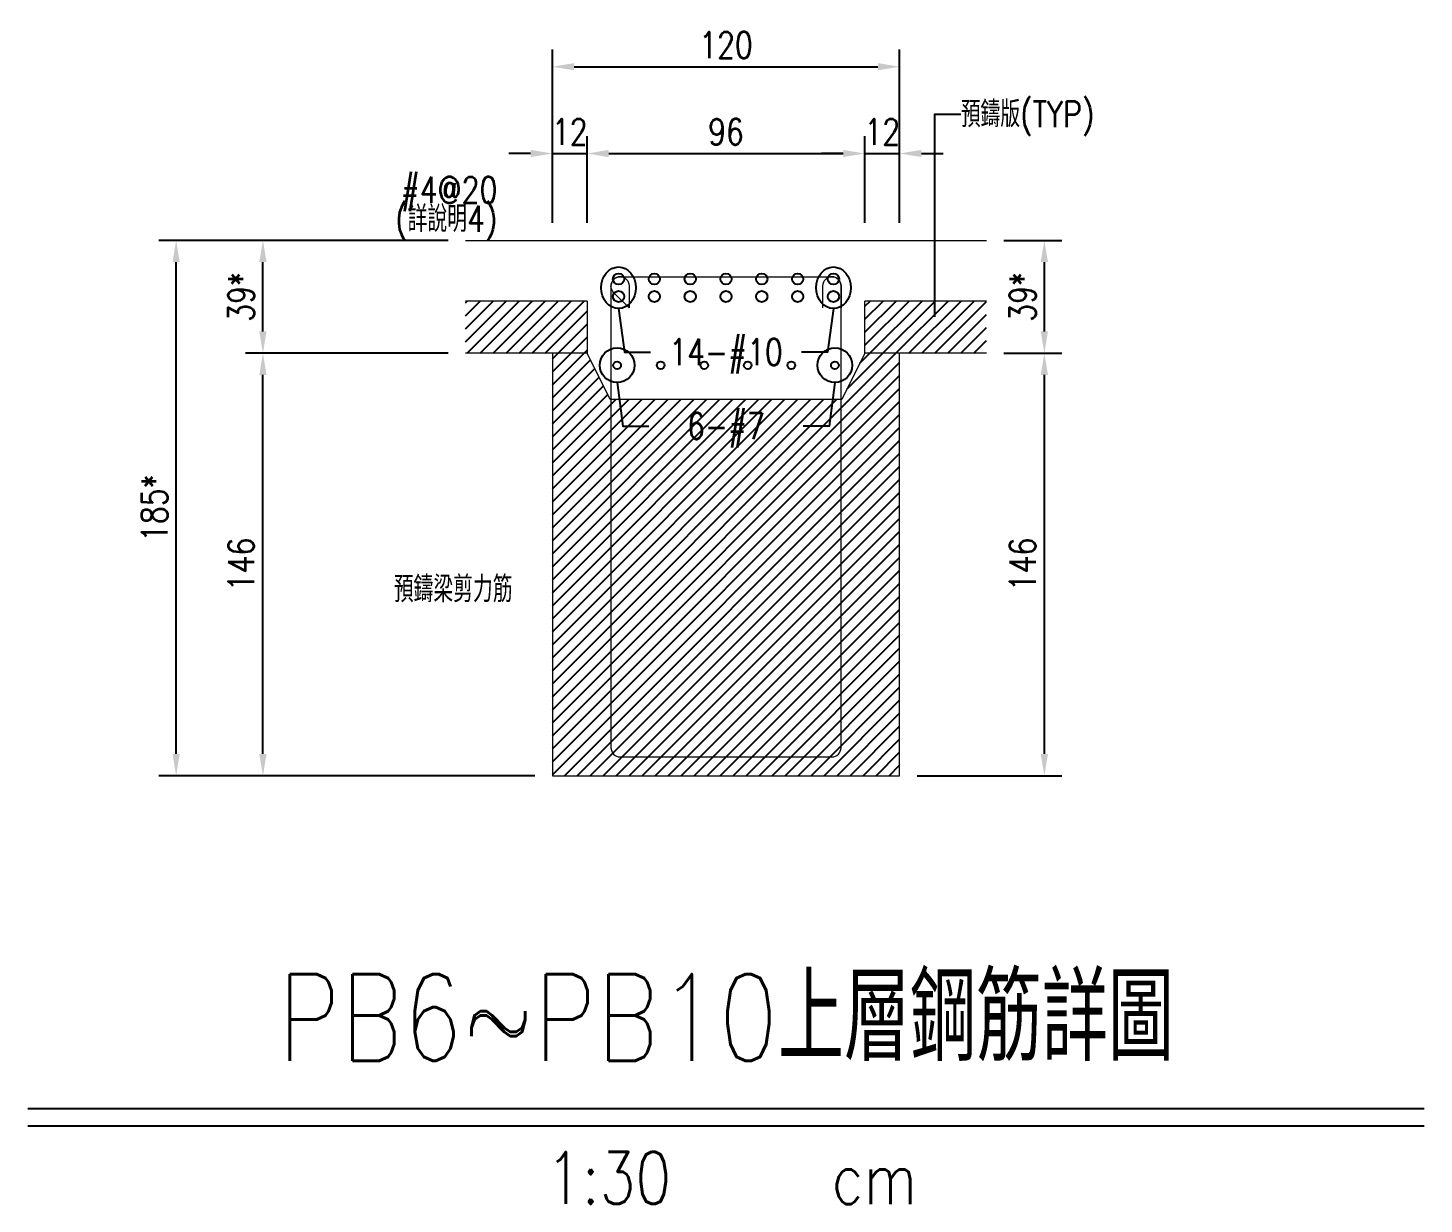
# Model space of a CAD drawing. Extents: x -4754 to 4976, y -19960 to 3841.
# Drawn here: x 4493.4 to 4975.8, y -2738.8 to -2332.4 of the extents above; entities that cross this region are included whole.
import ezdxf
from ezdxf.enums import TextEntityAlignment as Align

# ---------------------------------------------------------------- set-up
doc = ezdxf.new("R2010")
doc.units = 0
doc.header["$LTSCALE"] = 3
doc.layers.get('0').update_dxf_attribs({"linetype": 'CONTINUOUS'})
doc.layers.add('HB_0', color=7, linetype='CONTINUOUS', transparency=0.5)
doc.layers.add('預鑄版_HATCH', color=253, linetype='CONTINUOUS', transparency=0.8)
for name, color, linetype in [('HB_DIM', 1, 'CONTINUOUS'), ('HB_TXT_CTEXT', 2, 'CONTINUOUS'), ('鋼筋', 3, 'CONTINUOUS'), ('預鑄梁_HATCH', 253, 'CONTINUOUS')]:
    doc.layers.add(name, color=color, linetype=linetype)
doc.styles.get("Standard").update_dxf_attribs({"font": 'ROMANS.shx', "width": 0.8, "bigfont": 'LCHINA.shx'})
doc.dimstyles.new('30', dxfattribs={"dimscale": 3, "dimtxt": 3, "dimasz": 2.5, "dimexe": 2, "dimexo": 2, "dimgap": 1, "dimtad": 1, "dimdsep": 46, "dimtxsty": 'Standard', "dimcen": 0, "dimclrd": 256, "dimclre": 256, "dimclrt": 2, "dimadec": 0, "dimazin": 0, "dimtfac": 1, "dimtix": 1, "dimtmove": 2, "dimatfit": 3, "dimfxl": 0, "dimtolj": 1, "dimtzin": 0, "dimarcsym": 0})

# ---------------------------------------------------------------- blocks, each defined once
blk = doc.blocks.new('title_beam')
at = {"color": 3, "linetype": 'Continuous'}
blk.add_line((-241.2, 0), (241.2, 0), dxfattribs=at)
at = {"color": 1, "linetype": 'Continuous'}
blk.add_line((-241.2, -6), (241.2, -6), dxfattribs=at)
at = {"color": 3, "linetype": 'Continuous', "width": 0.8}
blk.add_attdef('TITLE', text='', height=30, dxfattribs=at).set_placement((0, 33), align=Align.MIDDLE)
at = {"linetype": 'Continuous', "width": 0.8}
blk.add_attdef('SCALE', text='', height=18, dxfattribs=at).set_placement((-40.57, -24), align=Align.MIDDLE)
blk.add_attdef('CM', (36.47, -33.03), '', height=18, dxfattribs=at)
blk = doc.blocks.new('C')
at = {"color": 3, "linetype": 'Continuous'}
blk.add_circle((0, 0), 1.2, dxfattribs=at)
blk = doc.blocks.new('*D153')
at = {"layer": 'HB_DIM', "linetype": 'Continuous', "lineweight": -2}
for p, q in [((4638.57, -2405.8), (4538.57, -2405.8)), ((4544.57, -2583.3), (4544.57, -2413.3)), ((4668.57, -2590.8), (4538.57, -2590.8))]:
    blk.add_line(p, q, dxfattribs=at)
at = {"layer": 'HB_DIM'}
for points in [[(4545.82, -2413.3), (4543.32, -2413.3), (4544.57, -2405.8)], [(4543.32, -2583.3), (4545.82, -2583.3), (4544.57, -2590.8)]]:
    blk.add_solid(points, dxfattribs=at)
at = {"layer": 'HB_DIM', "color": 2, "linetype": 'Continuous', "insert": (4537.07, -2498.3), "char_height": 9, "attachment_point": 5, "rotation": 90}
blk.add_mtext('\\A1;185*', dxfattribs=at)
blk = doc.blocks.new('*D154')
at = {"layer": 'HB_DIM', "linetype": 'Continuous', "lineweight": -2}
for p, q in [((4638.57, -2444.8), (4568.57, -2444.8)), ((4574.57, -2583.3), (4574.57, -2452.3)), ((4668.57, -2590.8), (4568.57, -2590.8))]:
    blk.add_line(p, q, dxfattribs=at)
at = {"layer": 'HB_DIM'}
for points in [[(4575.82, -2452.3), (4573.32, -2452.3), (4574.57, -2444.8)], [(4573.32, -2583.3), (4575.82, -2583.3), (4574.57, -2590.8)]]:
    blk.add_solid(points, dxfattribs=at)
at = {"layer": 'HB_DIM', "color": 2, "linetype": 'Continuous', "insert": (4567.07, -2517.8), "char_height": 9, "attachment_point": 5, "rotation": 90}
blk.add_mtext('\\A1;146', dxfattribs=at)
blk = doc.blocks.new('*D155')
at = {"layer": 'HB_DIM', "linetype": 'Continuous', "lineweight": -2}
for p, q in [((4638.57, -2405.8), (4568.57, -2405.8)), ((4574.57, -2437.3), (4574.57, -2413.3)), ((4638.57, -2444.8), (4568.57, -2444.8))]:
    blk.add_line(p, q, dxfattribs=at)
at = {"layer": 'HB_DIM'}
for points in [[(4575.82, -2413.3), (4573.32, -2413.3), (4574.57, -2405.8)], [(4573.32, -2437.3), (4575.82, -2437.3), (4574.57, -2444.8)]]:
    blk.add_solid(points, dxfattribs=at)
at = {"layer": 'HB_DIM', "color": 2, "linetype": 'Continuous', "insert": (4567.07, -2425.3), "char_height": 9, "attachment_point": 5, "rotation": 90}
blk.add_mtext('\\A1;39*', dxfattribs=at)
blk = doc.blocks.new('*D156')
at = {"layer": 'HB_DIM', "linetype": 'Continuous', "lineweight": -2}
for p, q in [((4830.57, -2444.8), (4850.57, -2444.8)), ((4844.57, -2583.3), (4844.57, -2452.3)), ((4800.57, -2590.8), (4850.57, -2590.8))]:
    blk.add_line(p, q, dxfattribs=at)
at = {"layer": 'HB_DIM'}
for points in [[(4845.82, -2452.3), (4843.32, -2452.3), (4844.57, -2444.8)], [(4843.32, -2583.3), (4845.82, -2583.3), (4844.57, -2590.8)]]:
    blk.add_solid(points, dxfattribs=at)
at = {"layer": 'HB_DIM', "color": 2, "linetype": 'Continuous', "insert": (4837.07, -2517.8), "char_height": 9, "attachment_point": 5, "rotation": 90}
blk.add_mtext('\\A1;146', dxfattribs=at)
blk = doc.blocks.new('*D157')
at = {"layer": 'HB_DIM', "linetype": 'Continuous', "lineweight": -2}
for p, q in [((4830.57, -2405.8), (4850.57, -2405.8)), ((4844.57, -2437.3), (4844.57, -2413.3)), ((4830.57, -2444.8), (4850.57, -2444.8))]:
    blk.add_line(p, q, dxfattribs=at)
at = {"layer": 'HB_DIM'}
for points in [[(4845.82, -2413.3), (4843.32, -2413.3), (4844.57, -2405.8)], [(4843.32, -2437.3), (4845.82, -2437.3), (4844.57, -2444.8)]]:
    blk.add_solid(points, dxfattribs=at)
at = {"layer": 'HB_DIM', "color": 2, "linetype": 'Continuous', "insert": (4837.07, -2425.3), "char_height": 9, "attachment_point": 5, "rotation": 90}
blk.add_mtext('\\A1;39*', dxfattribs=at)
blk = doc.blocks.new('*D158')
at = {"layer": 'HB_DIM', "linetype": 'Continuous', "lineweight": -2}
for p, q in [((4674.57, -2399.8), (4674.57, -2339.8)), ((4794.57, -2399.8), (4794.57, -2339.8)), ((4682.07, -2345.8), (4787.07, -2345.8))]:
    blk.add_line(p, q, dxfattribs=at)
at = {"layer": 'HB_DIM'}
for points in [[(4682.07, -2344.55), (4682.07, -2347.05), (4674.57, -2345.8)], [(4787.07, -2347.05), (4787.07, -2344.55), (4794.57, -2345.8)]]:
    blk.add_solid(points, dxfattribs=at)
at = {"layer": 'HB_DIM', "color": 2, "linetype": 'Continuous', "insert": (4734.57, -2338.3), "char_height": 9, "attachment_point": 5, "rotation": 0}
blk.add_mtext('\\A1;120', dxfattribs=at)
blk = doc.blocks.new('*D159')
at = {"layer": 'HB_DIM', "linetype": 'Continuous', "lineweight": -2}
for p, q in [((4674.57, -2399.8), (4674.57, -2369.8)), ((4686.57, -2399.8), (4686.57, -2369.8)), ((4667.07, -2375.8), (4659.57, -2375.8)), ((4674.57, -2375.8), (4686.57, -2375.8)), ((4694.07, -2375.8), (4701.57, -2375.8))]:
    blk.add_line(p, q, dxfattribs=at)
at = {"layer": 'HB_DIM'}
for points in [[(4667.07, -2377.05), (4667.07, -2374.55), (4674.57, -2375.8)], [(4694.07, -2374.55), (4694.07, -2377.05), (4686.57, -2375.8)]]:
    blk.add_solid(points, dxfattribs=at)
at = {"layer": 'HB_DIM', "color": 2, "linetype": 'Continuous', "insert": (4680.57, -2368.3), "char_height": 9, "attachment_point": 5, "rotation": 0}
blk.add_mtext('\\A1;12', dxfattribs=at)
blk = doc.blocks.new('*D160')
at = {"layer": 'HB_DIM', "linetype": 'Continuous', "lineweight": -2}
for p, q in [((4686.57, -2399.8), (4686.57, -2369.8)), ((4782.57, -2399.8), (4782.57, -2369.8)), ((4694.07, -2375.8), (4775.07, -2375.8))]:
    blk.add_line(p, q, dxfattribs=at)
at = {"layer": 'HB_DIM'}
for points in [[(4694.07, -2374.55), (4694.07, -2377.05), (4686.57, -2375.8)], [(4775.07, -2377.05), (4775.07, -2374.55), (4782.57, -2375.8)]]:
    blk.add_solid(points, dxfattribs=at)
at = {"layer": 'HB_DIM', "color": 2, "linetype": 'Continuous', "insert": (4734.57, -2368.3), "char_height": 9, "attachment_point": 5, "rotation": 0}
blk.add_mtext('\\A1;96', dxfattribs=at)
blk = doc.blocks.new('*D161')
at = {"layer": 'HB_DIM', "linetype": 'Continuous', "lineweight": -2}
for p, q in [((4782.57, -2399.8), (4782.57, -2369.8)), ((4794.57, -2399.8), (4794.57, -2369.8)), ((4775.07, -2375.8), (4767.57, -2375.8)), ((4782.57, -2375.8), (4794.57, -2375.8)), ((4802.07, -2375.8), (4809.57, -2375.8))]:
    blk.add_line(p, q, dxfattribs=at)
at = {"layer": 'HB_DIM'}
for points in [[(4775.07, -2377.05), (4775.07, -2374.55), (4782.57, -2375.8)], [(4802.07, -2374.55), (4802.07, -2377.05), (4794.57, -2375.8)]]:
    blk.add_solid(points, dxfattribs=at)
at = {"layer": 'HB_DIM', "color": 2, "linetype": 'Continuous', "insert": (4788.57, -2368.3), "char_height": 9, "attachment_point": 5, "rotation": 0}
blk.add_mtext('\\A1;12', dxfattribs=at)
blk = doc.blocks.new('C_Red')
at = {"color": 1, "linetype": 'Continuous'}
blk.add_circle((0, 0), 1.2, dxfattribs=at)

msp = doc.modelspace()

# ---------------------------------------------------------------- hatches: boundary and pattern name
at = {"layer": '預鑄梁_HATCH', "linetype": 'Continuous'}
h = msp.add_hatch(dxfattribs=at)
h.set_pattern_fill('ANSI31', color=256, style=0)
h.paths.add_polyline_path([(4794.573, -2590.802), (4794.573, -2444.802), (4782.573, -2444.802), (4774.573, -2460.802), (4694.573, -2460.802), (4686.573, -2444.802), (4674.573, -2444.802), (4674.573, -2590.802)], flags=17)
at = {"layer": '預鑄版_HATCH', "linetype": 'Continuous'}
h = msp.add_hatch(dxfattribs=at)
h.set_pattern_fill('ANSI31', color=256, style=0)
h.paths.add_polyline_path([(4644.573, -2444.802), (4686.573, -2444.802), (4686.573, -2426.802), (4644.573, -2426.802)], flags=17)
h = msp.add_hatch(dxfattribs=at)
h.set_pattern_fill('ANSI31', color=256, style=0)
h.paths.add_polyline_path([(4782.573, -2444.802), (4824.573, -2444.802), (4824.573, -2426.802), (4782.573, -2426.802)], flags=17)

# ---------------------------------------------------------------- linework, layer by layer
at = {"layer": 'HB_0', "lineweight": 5}
for p, q in [((4644.573, -2405.802, 455), (4824.573, -2405.802, 455)), ((4686.573, -2426.802), (4644.573, -2426.802)), ((4686.573, -2426.802), (4686.573, -2444.802)), ((4824.573, -2426.802), (4782.573, -2426.802)), ((4782.573, -2444.802), (4782.573, -2426.802)), ((4686.573, -2444.802), (4644.573, -2444.802)), ((4824.573, -2444.802), (4782.573, -2444.802))]:
    msp.add_line(p, q, dxfattribs=at)
msp.add_lwpolyline([(4794.573, -2590.802), (4794.573, -2444.802), (4782.573, -2444.802), (4774.573, -2460.802), (4694.573, -2460.802), (4686.573, -2444.802), (4674.573, -2444.802), (4674.573, -2590.802), (4794.573, -2590.802)], dxfattribs=at)
at = {"layer": 'HB_DIM', "color": 1, "linetype": 'Continuous'}
for points in [[(4806.693, -2432.191), (4806.693, -2362.191), (4815.693, -2362.191)], [(4697.453, -2429.391), (4699.453, -2444.391), (4708.453, -2444.391)], [(4771.693, -2429.391), (4769.693, -2444.391), (4760.693, -2444.391)], [(4696.953, -2454.965), (4698.953, -2469.965), (4707.953, -2469.965)], [(4772.193, -2454.965), (4770.193, -2469.965), (4761.193, -2469.965)]]:
    msp.add_lwpolyline(points, dxfattribs=at)
for points in [[(4734.573, -2418.372, 0, 1.25, 0), (4727.573, -2415.372, 0, 0, 0), (4664.573, -2388.372, 0, 0, 0), (4655.573, -2388.372, 0, 0, 0)], [(4694.828, -2501.344, 0, 1.25, 0), (4689.828, -2506.344, 0, 0, 0), (4669.828, -2526.344, 0, 0, 0), (4660.828, -2526.344, 0, 0, 0)]]:
    msp.add_lwpolyline(points, format="xyseb", dxfattribs=at)
at = {"layer": '鋼筋', "lineweight": 5}
for p, q in [((4694.828, -2421.547, 245), (4694.828, -2581.142, 245)), ((4698.003, -2418.372, 243.73), (4771.143, -2418.372, 243.73)), ((4701.178, -2429.167, 245), (4701.178, -2421.547, 245)), ((4767.968, -2421.547, 245), (4767.968, -2429.167, 245)), ((4774.318, -2421.547, 243.73), (4774.318, -2429.167, 243.73)), ((4774.318, -2581.142, 245), (4774.318, -2421.547, 245)), ((4701.146, -2429.18, 243.73), (4695.758, -2423.792, 243.73)), ((4698.003, -2584.317, 245), (4771.143, -2584.317, 245))]:
    msp.add_line(p, q, dxfattribs=at)
at = {"layer": '鋼筋', "lineweight": 5, "extrusion": (-4.93038e-32, -1.22465e-16, -1)}
msp.add_arc((-4698.003, -2421.547, -243.73), 3.175, 315, 90, dxfattribs=at)
at = {"layer": '鋼筋', "lineweight": 5}
for centre, start, end in [((4698.003, -2421.547, 245), 0, 180), ((4771.143, -2421.547, 245), 0, 180), ((4698.003, -2581.142, 245), 180, 270), ((4771.143, -2581.142, 245), 270, 0)]:
    msp.add_arc(centre, 3.175, start, end, dxfattribs=at)
at = {"layer": '鋼筋', "lineweight": 5, "extrusion": (-2.99911e-32, -1.22465e-16, -1)}
msp.add_arc((-4771.143, -2421.547, -243.73), 3.175, 90, 180, dxfattribs=at)

# ---------------------------------------------------------------- block references
at = {"layer": 'HB_DIM', "linetype": 'Continuous', "xscale": 5, "zscale": 5}
for p, yscale in [((4697.453, -2422.191, -215.431), 6), ((4771.693, -2422.191, -215.431), 6), ((4696.953, -2448.965, 422.47), 5), ((4772.193, -2448.965, 422.47), 5)]:
    msp.add_blockref('C_Red', p, dxfattribs=dict(at, yscale=yscale))
at = {"layer": 'HB_TXT_CTEXT', "linetype": 'Continuous'}
msp.add_blockref('title_beam', (4734.573, -2705.802, 455), dxfattribs=at).add_auto_attribs({'TITLE': 'PB6~PB10上層鋼筋詳圖', 'SCALE': '1:30', 'CM': 'cm'})
at = {"layer": '鋼筋', "linetype": 'Continuous'}
for p, xscale, yscale, zscale in [((4697.453, -2419.176, -215.431), 1.61, 1.61, 1.61), ((4709.827, -2419.176, -215.431), 1.61, 1.61, 1.61), ((4722.2, -2419.176, -215.431), 1.61, 1.61, 1.61), ((4734.573, -2419.176, -215.431), 1.61, 1.61, 1.61), ((4746.947, -2419.176, -215.431), 1.61, 1.61, 1.61), ((4759.32, -2419.176, -215.431), 1.61, 1.61, 1.61), ((4771.693, -2419.176, -215.431), 1.61, 1.61, 1.61), ((4697.453, -2425.206, -221.401), 1.61, 1.61, 1.61), ((4709.827, -2425.206, -221.401), 1.61, 1.61, 1.61), ((4722.2, -2425.206, -221.401), 1.61, 1.61, 1.61), ((4734.573, -2425.206, -221.401), 1.61, 1.61, 1.61), ((4746.947, -2425.206, -221.401), 1.61, 1.61, 1.61), ((4759.32, -2425.206, -221.401), 1.61, 1.61, 1.61), ((4771.693, -2425.206, -221.401), 1.61, 1.61, 1.61), ((4696.953, -2448.965, 422.47), 1.11, 1.11, 1.11), ((4712.001, -2448.965, 422.47), 1.11, 1.11, 1.11), ((4727.049, -2448.965, 422.47), 1.11, 1.11, 1.11), ((4742.097, -2448.965, 422.47), 1.11, 1.11, 1.11), ((4757.145, -2448.965, 422.47), 1.11, 1.11, 1.11), ((4772.193, -2448.965, 422.47), 1.11, 1.11, 1.11)]:
    msp.add_blockref('C', p, dxfattribs=dict(at, xscale=xscale, yscale=yscale, zscale=zscale))

# ---------------------------------------------------------------- texts
at = {"layer": 'HB_TXT_CTEXT', "linetype": 'Continuous', "width": 0.8}
msp.add_text('預鑄版(TYP)', height=9, dxfattribs=at).set_placement((4815.693, -2362.191, -215.431), align=Align.MIDDLE_LEFT)
for s, p in [('#4@20', (4655.573, -2388.372, 243.73)), ('(詳說明4)', (4655.573, -2398.372, 243.73)), ('預鑄梁剪力筋', (4660.828, -2526.344, 245))]:
    msp.add_text(s, height=9, dxfattribs=at).set_placement(p, align=Align.MIDDLE_RIGHT)
for s, p in [('14-#10', (4734.573, -2444.391, -215.431)), ('6-#7', (4734.573, -2469.965, 422.47))]:
    msp.add_text(s, height=9, dxfattribs=at).set_placement(p, align=Align.MIDDLE_CENTER)

# ---------------------------------------------------------------- dimensions: what is measured, and where the dimension line sits
at = {"layer": 'HB_DIM', "linetype": 'Continuous'}
for base, p1, p2, angle, override, picture, middle in [((4794.573, -2345.802), (4674.573, -2405.802, 455), (4794.573, -2405.802, 455), 0, {"dimpost": '<>'}, '*D158', (4734.573, -2338.302)), ((4686.573, -2375.802), (4674.573, -2405.802, 455), (4686.573, -2405.802, 455), 0, {"dimpost": '<>'}, '*D159', (4680.573, -2368.302)), ((4782.573, -2375.802), (4686.573, -2405.802, 455), (4782.573, -2405.802, 455), 0, {"dimpost": '<>'}, '*D160', (4734.573, -2368.302)), ((4794.573, -2375.802), (4782.573, -2405.802, 455), (4794.573, -2405.802, 455), 0, {"dimpost": '<>'}, '*D161', (4788.573, -2368.302)), ((4574.573, -2444.802), (4674.573, -2590.802, 255), (4644.573, -2444.802, 255), 90, {"dimtad": 4, "dimpost": '<>'}, '*D154', (4567.073, -2517.802)), ((4844.573, -2444.802), (4794.573, -2590.802, 255), (4824.573, -2444.802, 255), 90, {"dimtad": 4, "dimpost": '<>'}, '*D156', (4837.073, -2517.802))]:
    dim = msp.add_linear_dim(base=base, p1=p1, p2=p2, angle=angle, dimstyle='30', override=override, dxfattribs=at)
    dim.commit()
    dim.dimension.update_dxf_attribs({"geometry": picture, "text_midpoint": middle})
for base, p1, p2, picture, middle in [((4544.573, -2405.802), (4674.573, -2590.802, 255), (4644.573, -2405.802, 455), '*D153', (4537.073, -2498.302)), ((4574.573, -2405.802), (4644.573, -2444.802, 255), (4644.573, -2405.802, 455), '*D155', (4567.073, -2425.302)), ((4844.573, -2405.802), (4824.573, -2444.802, 255), (4824.573, -2405.802, 455), '*D157', (4837.073, -2425.302))]:
    dim = msp.add_linear_dim(base=base, p1=p1, p2=p2, angle=90, text='<>*', dimstyle='30', override={"dimtad": 4, "dimpost": '<>'}, dxfattribs=at)
    dim.commit()
    dim.dimension.update_dxf_attribs({"geometry": picture, "text_midpoint": middle})

doc.saveas('drawing.dxf')
